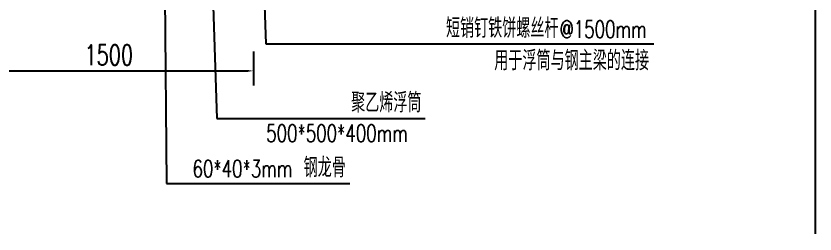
# Model space of a CAD drawing. Extents: x -31693 to 132909863, y -42052423 to 151957.
# Drawn here: x 245885 to 287305, y 100360 to 111637 of the extents above; entities that cross this region are included whole.
import ezdxf

# ---------------------------------------------------------------- set-up
doc = ezdxf.new("R2010")
doc.units = 0
doc.header["$LTSCALE"] = 1000
doc.header["$MEASUREMENT"] = 0
for name, color, linetype in [('DIM_LEAD', 3, 'Continuous'), ('DIM_SYMB', 3, 'Continuous'), ('PUB_DIM', 3, 'Continuous'), ('PUB_TEXT', 7, 'Continuous'), ('边梁（14a槽钢', 3, 'Continuous')]:
    doc.layers.add(name, color=color, linetype=linetype)
doc.styles.add('_TCH_DIM', font='SIMPLEX', dxfattribs={"bigfont": 'GBCBIG'})
doc.styles.add('STANDARD_T3', font='simplex.shx', dxfattribs={"width": 0.7, "bigfont": 'gbcbig.shx'})
doc.dimstyles.new('W&&30', dxfattribs={"dimtxt": 105, "dimasz": 30, "dimexe": 75, "dimexo": 90, "dimgap": 30, "dimtad": 1, "dimdec": 0, "dimzin": 0, "dimdsep": 46, "dimtxsty": 'STANDARD_T3', "dimcen": 0.09, "dimclrd": 1, "dimclre": 1, "dimclrt": 7, "dimazin": 2, "dimtfac": 1, "dimtdec": 0, "dimtix": 1, "dimtmove": 2, "dimatfit": 3, "dimfxl": 0, "dimtolj": 1, "dimtzin": 0, "dimarcsym": 0})

# ---------------------------------------------------------------- blocks, each defined once
blk = doc.blocks.new('*D32')
at = {"layer": 'Defpoints', "color": 0, "transparency": 16777216}
for p in [(228513.3, 30611.8), (230013.3, 30611.8), (230013.3, 30209)]:
    blk.add_point(p, dxfattribs=at)
at = {"layer": 'PUB_DIM', "color": 1, "lineweight": -2, "transparency": 16777216}
for p, q in [((228513.3, 30309), (228513.3, 30134)), ((230013.3, 30309), (230013.3, 30134)), ((228543.3, 30209), (229983.3, 30209))]:
    blk.add_line(p, q, dxfattribs=at)
at = {"layer": 'PUB_DIM', "color": 1, "transparency": 16777216}
for points in [[(228543.3, 30214), (228543.3, 30204), (228513.3, 30209)], [(229983.3, 30214), (229983.3, 30204), (230013.3, 30209)]]:
    blk.add_solid(points, dxfattribs=at)
at = {"layer": 'PUB_DIM', "color": 7, "transparency": 16777216, "insert": (229263.3, 30291.5), "char_height": 105, "attachment_point": 5, "style": 'STANDARD_T3'}
blk.add_mtext('\\A1;1500', dxfattribs=at)
blk = doc.blocks.new('ADad')
at = {"layer": 'DIM_LEAD'}
for p, q in [((230055, 31054), (230076.6, 30348.4)), ((229794, 30860.5), (229823.4, 29962.6)), ((229552.4, 30765.1), (229562.9, 29626.9)), ((230076.6, 30348.4), (232088.6, 30348.4)), ((229823.4, 29962.6), (230903, 29962.6)), ((229562.9, 29626.9), (230512.7, 29626.9))]:
    blk.add_line(p, q, dxfattribs=at)
at = {"layer": 'DIM_SYMB', "color": 3}
blk.add_lwpolyline([(232924.3, 33926), (232924.3, 31735.6), (233092.3, 31674.5), (232756.3, 31615.2), (232924.3, 31555.6), (232924.3, 29365.2)], dxfattribs=at)
at = {"layer": 'PUB_TEXT', "color": 7, "style": '_TCH_DIM'}
for s, height, p in [('短销钉铁饼螺丝杆', 101.28, (231011.3, 30379.9)), ('用于浮筒与钢主梁的连接', 101.277, (231261.8, 30211.9)), ('聚乙烯浮筒', 101.28, (230519.7, 29994.1)), ('钢龙骨', 101.28, (230273.4, 29658.4))]:
    blk.add_text(s, height=height, dxfattribs=at).set_placement(p)
at = {"layer": 'PUB_TEXT', "color": 7, "style": '_TCH_DIM', "width": 0.705882}
for s, p in [('@1500mm', (231601.1, 30379.9)), ('500*500*400mm', (230079.5, 29841.8)), ('60*40*3mm', (229697.4, 29658.4))]:
    blk.add_text(s, height=89.25, dxfattribs=at).set_placement(p)
at = {"layer": 'PUB_DIM', "color": 8}
dim = blk.add_linear_dim(base=(230013.3, 30209), p1=(228513.3, 30611.8), p2=(230013.3, 30611.8), dimstyle='W&&30', override={"dimfxlon": 1}, dxfattribs=at)
dim.commit()
dim.dimension.update_dxf_attribs({"geometry": '*D32', "text_midpoint": (229263.3, 30291.5)})

msp = doc.modelspace()

# ---------------------------------------------------------------- block references
at = {"layer": '边梁（14a槽钢', "xscale": 10, "yscale": 10, "zscale": 10}
msp.add_blockref('ADad', (-2041938, -193292), dxfattribs=at)

doc.saveas('drawing.dxf')
